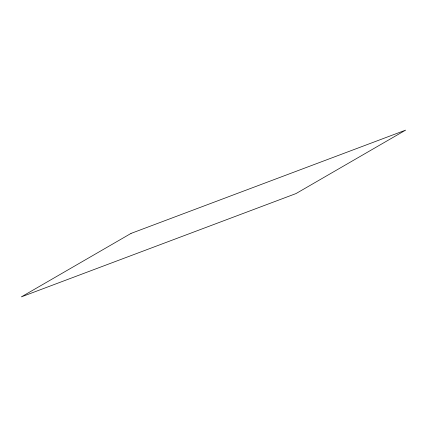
<?xml version="1.0" encoding="UTF-8"?>
<svg xmlns="http://www.w3.org/2000/svg" width="427" height="427" viewBox="0 0 427 427"><rect width="100%" height="100%" fill="white"/><g stroke="black" fill="none" stroke-linecap="round" stroke-linejoin="round"><path stroke-width="0.64" d="M131.014 233.42L21.35 296.877L295.986 193.58L405.65 130.123L131.014 233.42"/></g></svg>
